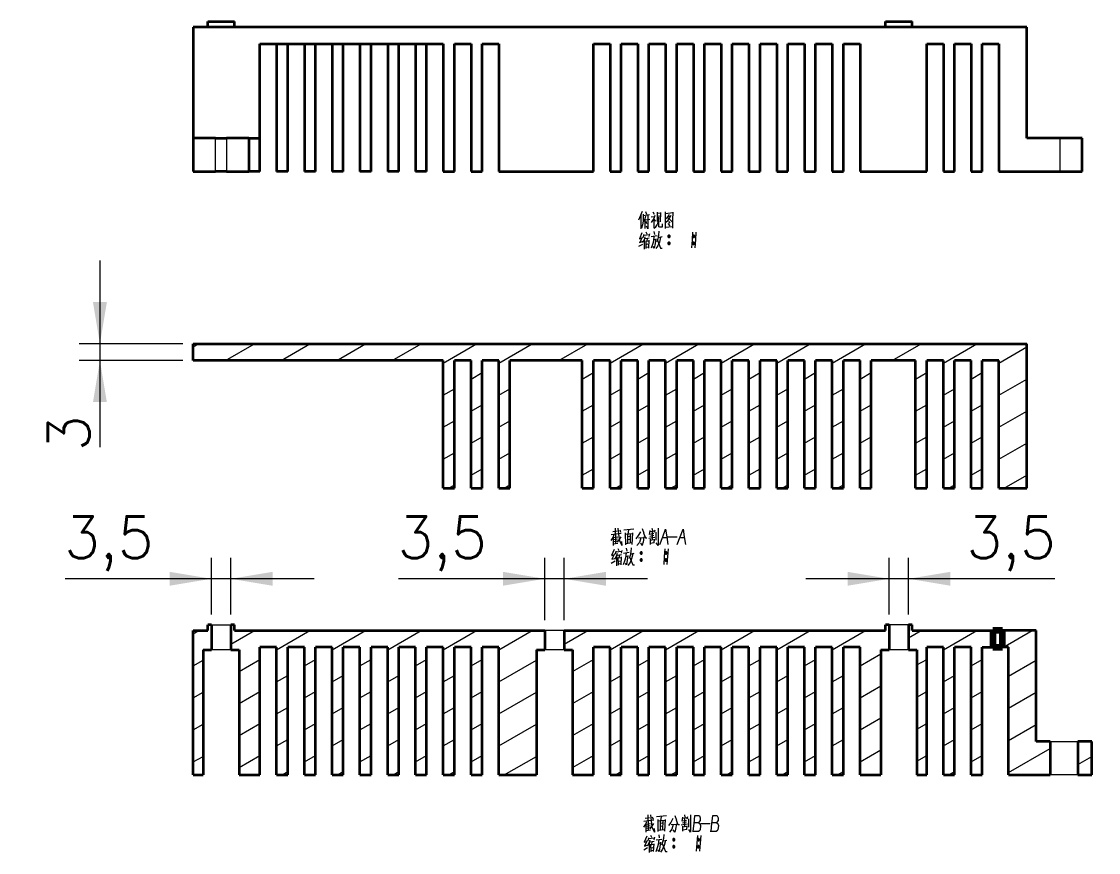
# Model space of a CAD drawing. Header units: millimetres. Extents: x -631 to 3210, y -561 to 2288.
# Drawn here: x -175.2 to 18.7, y 1656.9 to 1806.5 of the extents above; entities that cross this region are included whole.
import ezdxf

# ---------------------------------------------------------------- set-up
doc = ezdxf.new("R2010")
doc.units = ezdxf.units.MM
doc.linetypes.add('DASHDOT', pattern=[18.5, 12, -3, 0.5, -3])
doc.layers.get('0').update_dxf_attribs({"lineweight": 18})
doc.layers.add('尺寸线层', color=3, linetype='Continuous', lineweight=18)
doc.styles.get("Standard").update_dxf_attribs({"font": 'txt.shx', "bigfont": 'gbcbig.shx'})
doc.dimstyles.get("Standard").update_dxf_attribs({"dimscale": 3, "dimtxt": 0.18, "dimasz": 0.18, "dimexe": 0.18, "dimexo": 0.0625, "dimgap": 0.09, "dimtad": 0, "dimtih": 1, "dimtoh": 1, "dimdec": 4, "dimzin": 0, "dimdsep": 46, "dimtxsty": 'Standard', "dimcen": 0.09, "dimdle": 0.36, "dimadec": 0, "dimazin": 0, "dimtfac": 1, "dimtdec": 4, "dimtofl": 0, "dimtmove": 0, "dimatfit": 3, "dimfxl": 0, "dimtolj": 1, "dimtzin": 0, "dimarcsym": 0})

# ---------------------------------------------------------------- blocks, each defined once
blk = doc.blocks.new('*X25')
at = {"layer": '尺寸线层', "linetype": 'Continuous'}
for points in [[(-161.08, 1748.47), (-159.83, 1755.97), (-162.33, 1755.97)], [(-161.08, 1745.47), (-159.83, 1737.97), (-162.33, 1737.97)]]:
    blk.add_hatch(color=0, dxfattribs=at).paths.add_polyline_path(points, flags=0)
at = {"layer": '尺寸线层', "color": 0, "linetype": 'Continuous'}
for p, q in [((-161.08, 1763.47), (-161.08, 1729.87)), ((-146.14, 1748.47), (-164.83, 1748.47)), ((-146.14, 1745.47), (-164.83, 1745.47))]:
    blk.add_line(p, q, dxfattribs=at)
at = {"layer": '尺寸线层', "color": 0, "insert": (-166.7, 1732.37), "char_height": 7.5, "width": 15, "attachment_point": 5, "rotation": 90}
blk.add_mtext('3', dxfattribs=at)
blk = doc.blocks.new('*X26')
at = {"layer": '尺寸线层', "linetype": 'Continuous'}
for points in [[(-141.01, 1706.16), (-148.51, 1704.91), (-148.51, 1707.41)], [(-137.51, 1706.16), (-130.01, 1704.91), (-130.01, 1707.41)]]:
    blk.add_hatch(color=0, dxfattribs=at).paths.add_polyline_path(points, flags=0)
at = {"layer": '尺寸线层', "color": 0, "linetype": 'Continuous'}
for p, q in [((-141.01, 1699.72), (-141.01, 1709.91)), ((-137.51, 1699.72), (-137.51, 1709.91)), ((-122.51, 1706.16), (-167.33, 1706.16))]:
    blk.add_line(p, q, dxfattribs=at)
at = {"layer": '尺寸线层', "color": 0, "insert": (-159.47, 1712.5), "char_height": 7.5, "width": 31.4286, "attachment_point": 5}
blk.add_mtext('3,5', dxfattribs=at)
blk = doc.blocks.new('*X27')
at = {"layer": '尺寸线层', "linetype": 'Continuous'}
for points in [[(-81.01, 1706.16), (-88.51, 1704.91), (-88.51, 1707.41)], [(-77.51, 1706.16), (-70.01, 1704.91), (-70.01, 1707.41)]]:
    blk.add_hatch(color=0, dxfattribs=at).paths.add_polyline_path(points, flags=0)
at = {"layer": '尺寸线层', "color": 0, "linetype": 'Continuous'}
for p, q in [((-81.01, 1698.72), (-81.01, 1709.91)), ((-77.51, 1698.72), (-77.51, 1709.91)), ((-62.51, 1706.16), (-107.33, 1706.16))]:
    blk.add_line(p, q, dxfattribs=at)
at = {"layer": '尺寸线层', "color": 0, "insert": (-99.47, 1712.5), "char_height": 7.5, "width": 31.4286, "attachment_point": 5}
blk.add_mtext('3,5', dxfattribs=at)
blk = doc.blocks.new('*X28')
at = {"layer": '尺寸线层', "linetype": 'Continuous'}
for points in [[(-19.01, 1706.16), (-26.51, 1704.91), (-26.51, 1707.41)], [(-15.51, 1706.16), (-8.01, 1704.91), (-8.01, 1707.41)]]:
    blk.add_hatch(color=0, dxfattribs=at).paths.add_polyline_path(points, flags=0)
at = {"layer": '尺寸线层', "color": 0, "linetype": 'Continuous'}
for p, q in [((-19.01, 1699.72), (-19.01, 1709.91)), ((-15.51, 1699.72), (-15.51, 1709.91)), ((10.8, 1706.16), (-34.01, 1706.16))]:
    blk.add_line(p, q, dxfattribs=at)
at = {"layer": '尺寸线层', "color": 0, "insert": (2.94, 1712.5), "char_height": 7.5, "width": 31.4286, "attachment_point": 5}
blk.add_mtext('3,5', dxfattribs=at)

msp = doc.modelspace()

# ---------------------------------------------------------------- linework, layer by layer
at = {"color": 7, "lineweight": 35}
for p, q in [((5.736, 1805.493), (-144.264, 1805.493)), ((-144.264, 1805.493), (-144.264, 1785.493)), ((5.736, 1785.493), (5.736, 1805.493)), ((-132.264, 1802.493), (-99.264, 1802.493)), ((-129.264, 1802.493), (-129.264, 1779.493)), ((-127.264, 1779.493), (-127.264, 1802.493)), ((-124.264, 1802.493), (-124.264, 1779.493)), ((-122.264, 1779.493), (-122.264, 1802.493)), ((-119.264, 1802.493), (-119.264, 1779.493)), ((-117.264, 1779.493), (-117.264, 1802.493)), ((-114.264, 1802.493), (-114.264, 1779.493)), ((-112.264, 1779.493), (-112.264, 1802.493)), ((-109.264, 1802.493), (-109.264, 1779.493)), ((-107.264, 1779.493), (-107.264, 1802.493)), ((-104.264, 1802.493), (-104.264, 1779.493)), ((-102.264, 1779.493), (-102.264, 1802.493)), ((-99.264, 1802.493), (-99.264, 1779.493)), ((-97.264, 1779.493), (-97.264, 1802.493)), ((-94.264, 1802.493), (-94.264, 1779.493)), ((-92.264, 1779.493), (-92.264, 1802.493)), ((-89.264, 1802.493), (-89.264, 1779.493)), ((-72.264, 1779.493), (-72.264, 1802.493)), ((-69.264, 1802.493), (-69.264, 1779.493)), ((-67.264, 1779.493), (-67.264, 1802.493)), ((-64.264, 1802.493), (-64.264, 1779.493)), ((-62.264, 1779.493), (-62.264, 1802.493)), ((-59.264, 1802.493), (-59.264, 1779.493)), ((-57.264, 1779.493), (-57.264, 1802.493)), ((-54.264, 1802.493), (-54.264, 1779.493)), ((-52.264, 1779.493), (-52.264, 1802.493)), ((-49.264, 1802.493), (-49.264, 1779.493)), ((-47.264, 1779.493), (-47.264, 1802.493)), ((-44.264, 1802.493), (-44.264, 1779.493)), ((-42.264, 1779.493), (-42.264, 1802.493)), ((-39.264, 1802.493), (-39.264, 1779.493)), ((-37.264, 1779.493), (-37.264, 1802.493)), ((-34.264, 1802.493), (-34.264, 1779.493)), ((-32.264, 1779.493), (-32.264, 1802.493)), ((-29.264, 1802.493), (-29.264, 1779.493)), ((-27.264, 1779.493), (-27.264, 1802.493)), ((-24.264, 1802.493), (-24.264, 1779.493)), ((-12.264, 1779.493), (-12.264, 1802.493)), ((-9.264, 1802.493), (-9.264, 1779.493)), ((-7.264, 1779.493), (-7.264, 1802.493)), ((-4.264, 1802.493), (-4.264, 1779.493)), ((-2.264, 1779.493), (-2.264, 1802.493)), ((0.736, 1802.493), (0.736, 1779.493)), ((-144.264, 1748.473), (5.736, 1748.473)), ((5.736, 1722.473), (5.736, 1748.473)), ((-99.264, 1745.473), (-144.264, 1745.473)), ((-99.264, 1722.473), (-99.264, 1745.473)), ((-97.264, 1722.473), (-97.264, 1745.473)), ((-94.264, 1722.473), (-94.264, 1745.473)), ((-92.264, 1722.473), (-92.264, 1745.473)), ((-89.264, 1722.473), (-89.264, 1745.473)), ((-87.264, 1722.473), (-87.264, 1745.473)), ((-74.264, 1722.473), (-74.264, 1745.473)), ((-72.264, 1722.473), (-72.264, 1745.473)), ((-69.264, 1722.473), (-69.264, 1745.473)), ((-67.264, 1722.473), (-67.264, 1745.473)), ((-64.264, 1722.473), (-64.264, 1745.473)), ((-62.264, 1722.473), (-62.264, 1745.473)), ((-59.264, 1722.473), (-59.264, 1745.473)), ((-57.264, 1722.473), (-57.264, 1745.473)), ((-54.264, 1722.473), (-54.264, 1745.473)), ((-52.264, 1722.473), (-52.264, 1745.473)), ((-49.264, 1722.473), (-49.264, 1745.473)), ((-47.264, 1722.473), (-47.264, 1745.473)), ((-44.264, 1722.473), (-44.264, 1745.473)), ((-42.264, 1722.473), (-42.264, 1745.473)), ((-39.264, 1722.473), (-39.264, 1745.473)), ((-37.264, 1722.473), (-37.264, 1745.473)), ((-34.264, 1722.473), (-34.264, 1745.473)), ((-32.264, 1722.473), (-32.264, 1745.473)), ((-29.264, 1722.473), (-29.264, 1745.473)), ((-27.264, 1722.473), (-27.264, 1745.473)), ((-24.264, 1722.473), (-24.264, 1745.473)), ((-22.264, 1722.473), (-22.264, 1745.473)), ((-14.264, 1722.473), (-14.264, 1745.473)), ((-12.264, 1722.473), (-12.264, 1745.473)), ((-9.264, 1722.473), (-9.264, 1745.473)), ((-7.264, 1722.473), (-7.264, 1745.473)), ((-4.264, 1722.473), (-4.264, 1745.473)), ((-2.264, 1722.473), (-2.264, 1745.473)), ((0.736, 1722.473), (0.736, 1745.473)), ((-144.264, 1670.849), (-144.264, 1696.849)), ((-136.864, 1696.849), (-81.014, 1696.849)), ((-77.514, 1696.849), (-19.664, 1696.849)), ((7.468, 1676.849), (7.468, 1696.849)), ((-142.514, 1693.349), (-142.514, 1670.849)), ((-136.014, 1693.349), (-136.014, 1670.849)), ((-132.264, 1670.849), (-132.264, 1693.849)), ((-129.264, 1670.849), (-129.264, 1693.849)), ((-127.264, 1670.849), (-127.264, 1693.849)), ((-124.264, 1670.849), (-124.264, 1693.849)), ((-122.264, 1670.849), (-122.264, 1693.849)), ((-119.264, 1670.849), (-119.264, 1693.849)), ((-117.264, 1670.849), (-117.264, 1693.849)), ((-114.264, 1670.849), (-114.264, 1693.849)), ((-112.264, 1670.849), (-112.264, 1693.849)), ((-109.264, 1670.849), (-109.264, 1693.849)), ((-107.264, 1670.849), (-107.264, 1693.849)), ((-104.264, 1670.849), (-104.264, 1693.849)), ((-102.264, 1670.849), (-102.264, 1693.849)), ((-99.264, 1670.849), (-99.264, 1693.849)), ((-97.264, 1670.849), (-97.264, 1693.849)), ((-94.264, 1670.849), (-94.264, 1693.849)), ((-92.264, 1670.849), (-92.264, 1693.849)), ((-89.264, 1670.849), (-89.264, 1693.849)), ((-82.514, 1693.349), (-82.514, 1670.849)), ((-76.014, 1693.349), (-76.014, 1670.849)), ((-72.264, 1670.849), (-72.264, 1693.849)), ((-69.264, 1670.849), (-69.264, 1693.849)), ((-67.264, 1670.849), (-67.264, 1693.849)), ((-64.264, 1670.849), (-64.264, 1693.849)), ((-62.264, 1670.849), (-62.264, 1693.849)), ((-59.264, 1670.849), (-59.264, 1693.849)), ((-57.264, 1670.849), (-57.264, 1693.849)), ((-54.264, 1670.849), (-54.264, 1693.849)), ((-52.264, 1670.849), (-52.264, 1693.849)), ((-49.264, 1670.849), (-49.264, 1693.849)), ((-47.264, 1670.849), (-47.264, 1693.849)), ((-44.264, 1670.849), (-44.264, 1693.849)), ((-42.264, 1670.849), (-42.264, 1693.849)), ((-39.264, 1670.849), (-39.264, 1693.849)), ((-37.264, 1670.849), (-37.264, 1693.849)), ((-34.264, 1670.849), (-34.264, 1693.849)), ((-32.264, 1670.849), (-32.264, 1693.849)), ((-29.264, 1670.849), (-29.264, 1693.849)), ((-27.264, 1670.849), (-27.264, 1693.849)), ((-24.264, 1670.849), (-24.264, 1693.849)), ((-20.514, 1693.349), (-20.514, 1670.849)), ((-14.014, 1693.349), (-14.014, 1670.849)), ((-12.264, 1670.849), (-12.264, 1693.849)), ((-9.264, 1670.849), (-9.264, 1693.849)), ((-7.264, 1670.849), (-7.264, 1693.849)), ((-4.264, 1670.849), (-4.264, 1693.849)), ((-2.264, 1670.849), (-2.264, 1693.849)), ((2.468, 1670.849), (2.468, 1693.849))]:
    msp.add_line(p, q, dxfattribs=at)
at = {"color": 7, "lineweight": 35, "ltscale": 0.120001}
for p, q in [((-141.664, 1806.493), (-136.864, 1806.493)), ((-19.664, 1806.493), (-14.864, 1806.493))]:
    msp.add_line(p, q, dxfattribs=at)
at = {"color": 7, "lineweight": 35, "ltscale": 0.025}
for p, q in [((-141.664, 1805.493), (-141.664, 1806.493)), ((-136.864, 1805.493), (-136.864, 1806.493)), ((-136.864, 1805.493), (-136.864, 1806.493)), ((-19.664, 1805.493), (-19.664, 1806.493)), ((-14.864, 1805.493), (-14.864, 1806.493)), ((-14.864, 1805.493), (-14.864, 1806.493)), ((-141.664, 1696.849), (-141.664, 1697.849)), ((-136.864, 1696.849), (-136.864, 1697.849)), ((-19.664, 1696.849), (-19.664, 1697.849)), ((-14.864, 1696.849), (-14.864, 1697.849))]:
    msp.add_line(p, q, dxfattribs=at)
at = {"color": 7, "lineweight": 35, "ltscale": 0.425}
for p, q in [((-132.264, 1785.493), (-132.264, 1802.493)), ((-89.264, 1779.493), (-72.264, 1779.493))]:
    msp.add_line(p, q, dxfattribs=at)
at = {"color": 7, "lineweight": 35, "ltscale": 0.075}
for p, q in [((-97.264, 1802.493), (-94.264, 1802.493)), ((-92.264, 1802.493), (-89.264, 1802.493)), ((-72.264, 1802.493), (-69.264, 1802.493)), ((-67.264, 1802.493), (-64.264, 1802.493)), ((-62.264, 1802.493), (-59.264, 1802.493)), ((-57.264, 1802.493), (-54.264, 1802.493)), ((-52.264, 1802.493), (-49.264, 1802.493)), ((-47.264, 1802.493), (-44.264, 1802.493)), ((-42.264, 1802.493), (-39.264, 1802.493)), ((-37.264, 1802.493), (-34.264, 1802.493)), ((-32.264, 1802.493), (-29.264, 1802.493)), ((-27.264, 1802.493), (-24.264, 1802.493)), ((-12.264, 1802.493), (-9.264, 1802.493)), ((-7.264, 1802.493), (-4.264, 1802.493)), ((-2.264, 1802.493), (0.736, 1802.493)), ((-144.264, 1745.473), (-144.264, 1748.473)), ((-94.264, 1745.473), (-97.264, 1745.473)), ((-89.264, 1745.473), (-92.264, 1745.473)), ((-69.264, 1745.473), (-72.264, 1745.473)), ((-64.264, 1745.473), (-67.264, 1745.473)), ((-59.264, 1745.473), (-62.264, 1745.473)), ((-54.264, 1745.473), (-57.264, 1745.473)), ((-49.264, 1745.473), (-52.264, 1745.473)), ((-44.264, 1745.473), (-47.264, 1745.473)), ((-39.264, 1745.473), (-42.264, 1745.473)), ((-34.264, 1745.473), (-37.264, 1745.473)), ((-29.264, 1745.473), (-32.264, 1745.473)), ((-24.264, 1745.473), (-27.264, 1745.473)), ((-9.264, 1745.473), (-12.264, 1745.473)), ((-4.264, 1745.473), (-7.264, 1745.473)), ((0.736, 1745.473), (-2.264, 1745.473)), ((-129.264, 1693.849), (-132.264, 1693.849)), ((-124.264, 1693.849), (-127.264, 1693.849)), ((-119.264, 1693.849), (-122.264, 1693.849)), ((-114.264, 1693.849), (-117.264, 1693.849)), ((-109.264, 1693.849), (-112.264, 1693.849)), ((-104.264, 1693.849), (-107.264, 1693.849)), ((-99.264, 1693.849), (-102.264, 1693.849)), ((-94.264, 1693.849), (-97.264, 1693.849)), ((-89.264, 1693.849), (-92.264, 1693.849)), ((-69.264, 1693.849), (-72.264, 1693.849)), ((-64.264, 1693.849), (-67.264, 1693.849)), ((-59.264, 1693.849), (-62.264, 1693.849)), ((-54.264, 1693.849), (-57.264, 1693.849)), ((-49.264, 1693.849), (-52.264, 1693.849)), ((-44.264, 1693.849), (-47.264, 1693.849)), ((-39.264, 1693.849), (-42.264, 1693.849)), ((-34.264, 1693.849), (-37.264, 1693.849)), ((-29.264, 1693.849), (-32.264, 1693.849)), ((-24.264, 1693.849), (-27.264, 1693.849)), ((-9.264, 1693.849), (-12.264, 1693.849)), ((-4.264, 1693.849), (-7.264, 1693.849))]:
    msp.add_line(p, q, dxfattribs=at)
at = {"color": 7, "lineweight": 35, "ltscale": 0.15}
for p, q in [((-144.264, 1785.493), (-144.264, 1779.493)), ((-134.264, 1785.493), (-134.264, 1779.493)), ((-132.264, 1779.493), (-132.264, 1785.493)), ((11.736, 1785.493), (5.736, 1785.493)), ((15.736, 1779.493), (15.736, 1785.493)), ((9.978, 1676.849), (9.978, 1670.849)), ((14.957, 1676.849), (14.957, 1670.849)), ((17.468, 1670.849), (17.468, 1676.849))]:
    msp.add_line(p, q, dxfattribs=at)
at = {"color": 7, "lineweight": 35, "ltscale": 0.1}
for p, q in [((-140.264, 1785.493), (-144.264, 1785.493)), ((-134.264, 1785.493), (-138.264, 1785.493)), ((15.736, 1785.493), (11.736, 1785.493)), ((-144.264, 1779.493), (-140.264, 1779.493)), ((-138.264, 1779.493), (-134.264, 1779.493)), ((11.736, 1779.493), (15.736, 1779.493))]:
    msp.add_line(p, q, dxfattribs=at)
at = {"color": 7, "lineweight": 13, "ltscale": 0.15}
for p, q in [((-140.264, 1779.493), (-140.264, 1785.493)), ((-138.264, 1785.493), (-138.264, 1779.493)), ((11.736, 1779.493), (11.736, 1785.493)), ((-138.46, 1745.473), (-133.264, 1748.473)), ((-128.46, 1745.473), (-123.264, 1748.473)), ((-118.46, 1745.473), (-113.264, 1748.473)), ((-108.46, 1745.473), (-103.264, 1748.473)), ((-78.46, 1745.473), (-73.264, 1748.473)), ((-18.46, 1745.473), (-13.264, 1748.473)), ((1.54, 1693.849), (6.736, 1696.849))]:
    msp.add_line(p, q, dxfattribs=at)
at = {"color": 7, "lineweight": 35, "ltscale": 0.05}
for p, q in [((-140.264, 1785.493), (-138.264, 1785.493)), ((-134.264, 1785.493), (-132.264, 1785.493)), ((-138.264, 1779.493), (-140.264, 1779.493)), ((-132.264, 1779.493), (-134.264, 1779.493)), ((-127.264, 1779.493), (-129.264, 1779.493)), ((-122.264, 1779.493), (-124.264, 1779.493)), ((-117.264, 1779.493), (-119.264, 1779.493)), ((-112.264, 1779.493), (-114.264, 1779.493)), ((-107.264, 1779.493), (-109.264, 1779.493)), ((-102.264, 1779.493), (-104.264, 1779.493)), ((-99.264, 1779.493), (-97.264, 1779.493)), ((-94.264, 1779.493), (-92.264, 1779.493)), ((-69.264, 1779.493), (-67.264, 1779.493)), ((-64.264, 1779.493), (-62.264, 1779.493)), ((-59.264, 1779.493), (-57.264, 1779.493)), ((-54.264, 1779.493), (-52.264, 1779.493)), ((-49.264, 1779.493), (-47.264, 1779.493)), ((-44.264, 1779.493), (-42.264, 1779.493)), ((-39.264, 1779.493), (-37.264, 1779.493)), ((-34.264, 1779.493), (-32.264, 1779.493)), ((-29.264, 1779.493), (-27.264, 1779.493)), ((-9.264, 1779.493), (-7.264, 1779.493)), ((-4.264, 1779.493), (-2.264, 1779.493)), ((-99.264, 1722.473), (-97.264, 1722.473)), ((-94.264, 1722.473), (-92.264, 1722.473)), ((-89.264, 1722.473), (-87.264, 1722.473)), ((-74.264, 1722.473), (-72.264, 1722.473)), ((-69.264, 1722.473), (-67.264, 1722.473)), ((-64.264, 1722.473), (-62.264, 1722.473)), ((-59.264, 1722.473), (-57.264, 1722.473)), ((-54.264, 1722.473), (-52.264, 1722.473)), ((-49.264, 1722.473), (-47.264, 1722.473)), ((-44.264, 1722.473), (-42.264, 1722.473)), ((-39.264, 1722.473), (-37.264, 1722.473)), ((-34.264, 1722.473), (-32.264, 1722.473)), ((-29.264, 1722.473), (-27.264, 1722.473)), ((-24.264, 1722.473), (-22.264, 1722.473)), ((-14.264, 1722.473), (-12.264, 1722.473)), ((-9.264, 1722.473), (-7.264, 1722.473)), ((-4.264, 1722.473), (-2.264, 1722.473)), ((-129.264, 1670.849), (-127.264, 1670.849)), ((-124.264, 1670.849), (-122.264, 1670.849)), ((-119.264, 1670.849), (-117.264, 1670.849)), ((-114.264, 1670.849), (-112.264, 1670.849)), ((-109.264, 1670.849), (-107.264, 1670.849)), ((-104.264, 1670.849), (-102.264, 1670.849)), ((-99.264, 1670.849), (-97.264, 1670.849)), ((-94.264, 1670.849), (-92.264, 1670.849)), ((-69.264, 1670.849), (-67.264, 1670.849)), ((-64.264, 1670.849), (-62.264, 1670.849)), ((-59.264, 1670.849), (-57.264, 1670.849)), ((-54.264, 1670.849), (-52.264, 1670.849)), ((-49.264, 1670.849), (-47.264, 1670.849)), ((-44.264, 1670.849), (-42.264, 1670.849)), ((-39.264, 1670.849), (-37.264, 1670.849)), ((-34.264, 1670.849), (-32.264, 1670.849)), ((-29.264, 1670.849), (-27.264, 1670.849)), ((-9.264, 1670.849), (-7.264, 1670.849)), ((-4.264, 1670.849), (-2.264, 1670.849))]:
    msp.add_line(p, q, dxfattribs=at)
at = {"color": 7, "lineweight": 35, "ltscale": 0.3}
msp.add_line((-24.264, 1779.493), (-12.264, 1779.493), dxfattribs=at)
at = {"color": 7, "lineweight": 35, "ltscale": 0.275}
msp.add_line((0.736, 1779.493), (11.736, 1779.493), dxfattribs=at)
at = {"color": 7, "lineweight": 13, "ltscale": 0.028867}
for p, q in [((-144.264, 1747.896), (-143.264, 1748.473)), ((-144.264, 1696.272), (-143.264, 1696.849))]:
    msp.add_line(p, q, dxfattribs=at)
at = {"color": 7, "lineweight": 13, "ltscale": 0.173205}
for p, q in [((-99.264, 1745.009), (-93.264, 1748.473)), ((-89.264, 1745.009), (-83.264, 1748.473)), ((-69.264, 1745.009), (-63.264, 1748.473)), ((-59.264, 1745.009), (-53.264, 1748.473)), ((-49.264, 1745.009), (-43.264, 1748.473)), ((-39.264, 1745.009), (-33.264, 1748.473)), ((-29.264, 1745.009), (-23.264, 1748.473)), ((-9.264, 1745.009), (-3.264, 1748.473)), ((-129.264, 1693.385), (-123.264, 1696.849)), ((-119.264, 1693.385), (-113.264, 1696.849)), ((-109.264, 1693.385), (-103.264, 1696.849)), ((-99.264, 1693.385), (-93.264, 1696.849)), ((-89.264, 1693.385), (-83.264, 1696.849)), ((-69.264, 1693.385), (-63.264, 1696.849)), ((-59.264, 1693.385), (-53.264, 1696.849)), ((-49.264, 1693.385), (-43.264, 1696.849)), ((-39.264, 1693.385), (-33.264, 1696.849)), ((-29.264, 1693.385), (-23.264, 1696.849)), ((-9.264, 1693.385), (-3.264, 1696.849))]:
    msp.add_line(p, q, dxfattribs=at)
at = {"color": 7, "lineweight": 13, "ltscale": 0.144338}
for p, q in [((0.736, 1745.009), (5.736, 1747.896)), ((0.736, 1739.236), (5.736, 1742.122)), ((0.736, 1733.462), (5.736, 1736.349)), ((0.736, 1727.689), (5.736, 1730.575)), ((2.468, 1688.611), (7.468, 1691.498)), ((2.468, 1682.838), (7.468, 1685.724)), ((2.468, 1677.064), (7.468, 1679.951))]:
    msp.add_line(p, q, dxfattribs=at)
at = {"color": 7, "lineweight": 35, "ltscale": 0.325}
msp.add_line((-74.264, 1745.473), (-87.264, 1745.473), dxfattribs=at)
at = {"color": 7, "lineweight": 35, "ltscale": 0.2}
msp.add_line((-14.264, 1745.473), (-22.264, 1745.473), dxfattribs=at)
at = {"color": 7, "lineweight": 13, "ltscale": 0.057735}
for p, q in [((-94.264, 1742.122), (-92.264, 1743.277)), ((-74.264, 1742.122), (-72.264, 1743.277)), ((-64.264, 1742.122), (-62.264, 1743.277)), ((-54.264, 1742.122), (-52.264, 1743.277)), ((-44.264, 1742.122), (-42.264, 1743.277)), ((-34.264, 1742.122), (-32.264, 1743.277)), ((-24.264, 1742.122), (-22.264, 1743.277)), ((-14.264, 1742.122), (-12.264, 1743.277)), ((-4.264, 1742.122), (-2.264, 1743.277)), ((-99.264, 1739.236), (-97.264, 1740.39)), ((-89.264, 1739.236), (-87.264, 1740.39)), ((-69.264, 1739.236), (-67.264, 1740.39)), ((-59.264, 1739.236), (-57.264, 1740.39)), ((-49.264, 1739.236), (-47.264, 1740.39)), ((-39.264, 1739.236), (-37.264, 1740.39)), ((-29.264, 1739.236), (-27.264, 1740.39)), ((-9.264, 1739.236), (-7.264, 1740.39)), ((-94.264, 1736.349), (-92.264, 1737.504)), ((-74.264, 1736.349), (-72.264, 1737.504)), ((-64.264, 1736.349), (-62.264, 1737.504)), ((-54.264, 1736.349), (-52.264, 1737.504)), ((-44.264, 1736.349), (-42.264, 1737.504)), ((-34.264, 1736.349), (-32.264, 1737.504)), ((-24.264, 1736.349), (-22.264, 1737.504)), ((-14.264, 1736.349), (-12.264, 1737.504)), ((-4.264, 1736.349), (-2.264, 1737.504)), ((-99.264, 1733.462), (-97.264, 1734.617)), ((-89.264, 1733.462), (-87.264, 1734.617)), ((-69.264, 1733.462), (-67.264, 1734.617)), ((-59.264, 1733.462), (-57.264, 1734.617)), ((-49.264, 1733.462), (-47.264, 1734.617)), ((-39.264, 1733.462), (-37.264, 1734.617)), ((-29.264, 1733.462), (-27.264, 1734.617)), ((-9.264, 1733.462), (-7.264, 1734.617)), ((-94.264, 1730.575), (-92.264, 1731.73)), ((-74.264, 1730.575), (-72.264, 1731.73)), ((-64.264, 1730.575), (-62.264, 1731.73)), ((-54.264, 1730.575), (-52.264, 1731.73)), ((-44.264, 1730.575), (-42.264, 1731.73)), ((-34.264, 1730.575), (-32.264, 1731.73)), ((-24.264, 1730.575), (-22.264, 1731.73)), ((-14.264, 1730.575), (-12.264, 1731.73)), ((-4.264, 1730.575), (-2.264, 1731.73)), ((-99.264, 1727.689), (-97.264, 1728.843)), ((-89.264, 1727.689), (-87.264, 1728.843)), ((-69.264, 1727.689), (-67.264, 1728.843)), ((-59.264, 1727.689), (-57.264, 1728.843)), ((-49.264, 1727.689), (-47.264, 1728.843)), ((-39.264, 1727.689), (-37.264, 1728.843)), ((-29.264, 1727.689), (-27.264, 1728.843)), ((-9.264, 1727.689), (-7.264, 1728.843)), ((-94.264, 1724.802), (-92.264, 1725.957)), ((-74.264, 1724.802), (-72.264, 1725.957)), ((-64.264, 1724.802), (-62.264, 1725.957)), ((-54.264, 1724.802), (-52.264, 1725.957)), ((-44.264, 1724.802), (-42.264, 1725.957)), ((-34.264, 1724.802), (-32.264, 1725.957)), ((-24.264, 1724.802), (-22.264, 1725.957)), ((-14.264, 1724.802), (-12.264, 1725.957)), ((-4.264, 1724.802), (-2.264, 1725.957)), ((-124.264, 1690.498), (-122.264, 1691.653)), ((-114.264, 1690.498), (-112.264, 1691.653)), ((-104.264, 1690.498), (-102.264, 1691.653)), ((-94.264, 1690.498), (-92.264, 1691.653)), ((-64.264, 1690.498), (-62.264, 1691.653)), ((-54.264, 1690.498), (-52.264, 1691.653)), ((-44.264, 1690.498), (-42.264, 1691.653)), ((-34.264, 1690.498), (-32.264, 1691.653)), ((-4.264, 1690.498), (-2.264, 1691.653)), ((-129.264, 1687.611), (-127.264, 1688.766)), ((-119.264, 1687.611), (-117.264, 1688.766)), ((-109.264, 1687.611), (-107.264, 1688.766)), ((-99.264, 1687.611), (-97.264, 1688.766)), ((-69.264, 1687.611), (-67.264, 1688.766)), ((-59.264, 1687.611), (-57.264, 1688.766)), ((-49.264, 1687.611), (-47.264, 1688.766)), ((-39.264, 1687.611), (-37.264, 1688.766)), ((-29.264, 1687.611), (-27.264, 1688.766)), ((-9.264, 1687.611), (-7.264, 1688.766)), ((-124.264, 1684.725), (-122.264, 1685.879)), ((-114.264, 1684.725), (-112.264, 1685.879)), ((-104.264, 1684.725), (-102.264, 1685.879)), ((-94.264, 1684.725), (-92.264, 1685.879)), ((-64.264, 1684.725), (-62.264, 1685.879)), ((-54.264, 1684.725), (-52.264, 1685.879)), ((-44.264, 1684.725), (-42.264, 1685.879)), ((-34.264, 1684.725), (-32.264, 1685.879)), ((-4.264, 1684.725), (-2.264, 1685.879)), ((-129.264, 1681.838), (-127.264, 1682.993)), ((-119.264, 1681.838), (-117.264, 1682.993)), ((-109.264, 1681.838), (-107.264, 1682.993)), ((-99.264, 1681.838), (-97.264, 1682.993)), ((-69.264, 1681.838), (-67.264, 1682.993)), ((-59.264, 1681.838), (-57.264, 1682.993)), ((-49.264, 1681.838), (-47.264, 1682.993)), ((-39.264, 1681.838), (-37.264, 1682.993)), ((-29.264, 1681.838), (-27.264, 1682.993)), ((-9.264, 1681.838), (-7.264, 1682.993)), ((-124.264, 1678.951), (-122.264, 1680.106)), ((-114.264, 1678.951), (-112.264, 1680.106)), ((-104.264, 1678.951), (-102.264, 1680.106)), ((-94.264, 1678.951), (-92.264, 1680.106)), ((-64.264, 1678.951), (-62.264, 1680.106)), ((-54.264, 1678.951), (-52.264, 1680.106)), ((-44.264, 1678.951), (-42.264, 1680.106)), ((-34.264, 1678.951), (-32.264, 1680.106)), ((-4.264, 1678.951), (-2.264, 1680.106)), ((-129.264, 1676.064), (-127.264, 1677.219)), ((-119.264, 1676.064), (-117.264, 1677.219)), ((-109.264, 1676.064), (-107.264, 1677.219)), ((-99.264, 1676.064), (-97.264, 1677.219)), ((-69.264, 1676.064), (-67.264, 1677.219)), ((-59.264, 1676.064), (-57.264, 1677.219)), ((-49.264, 1676.064), (-47.264, 1677.219)), ((-39.264, 1676.064), (-37.264, 1677.219)), ((-29.264, 1676.064), (-27.264, 1677.219)), ((-9.264, 1676.064), (-7.264, 1677.219)), ((-124.264, 1673.178), (-122.264, 1674.332)), ((-114.264, 1673.178), (-112.264, 1674.332)), ((-104.264, 1673.178), (-102.264, 1674.332)), ((-94.264, 1673.178), (-92.264, 1674.332)), ((-64.264, 1673.178), (-62.264, 1674.332)), ((-54.264, 1673.178), (-52.264, 1674.332)), ((-44.264, 1673.178), (-42.264, 1674.332)), ((-34.264, 1673.178), (-32.264, 1674.332)), ((-4.264, 1673.178), (-2.264, 1674.332))]:
    msp.add_line(p, q, dxfattribs=at)
at = {"color": 7, "lineweight": 13, "ltscale": 0.116432}
msp.add_line((1.703, 1722.473), (5.736, 1724.802), dxfattribs=at)
at = {"color": 7, "lineweight": 13, "ltscale": 0.029829}
for p, q in [((-98.297, 1722.473), (-97.264, 1723.07)), ((-88.297, 1722.473), (-87.264, 1723.07)), ((-68.297, 1722.473), (-67.264, 1723.07)), ((-58.297, 1722.473), (-57.264, 1723.07)), ((-48.297, 1722.473), (-47.264, 1723.07)), ((-38.297, 1722.473), (-37.264, 1723.07)), ((-28.297, 1722.473), (-27.264, 1723.07)), ((-8.297, 1722.473), (-7.264, 1723.07)), ((-128.297, 1670.849), (-127.264, 1671.446)), ((-118.297, 1670.849), (-117.264, 1671.446)), ((-108.297, 1670.849), (-107.264, 1671.446)), ((-98.297, 1670.849), (-97.264, 1671.446)), ((-68.297, 1670.849), (-67.264, 1671.446)), ((-58.297, 1670.849), (-57.264, 1671.446)), ((-48.297, 1670.849), (-47.264, 1671.446)), ((-38.297, 1670.849), (-37.264, 1671.446)), ((-28.297, 1670.849), (-27.264, 1671.446)), ((-8.297, 1670.849), (-7.264, 1671.446))]:
    msp.add_line(p, q, dxfattribs=at)
at = {"color": 7, "lineweight": 35, "ltscale": 0.125}
msp.add_line((0.736, 1722.473), (5.736, 1722.473), dxfattribs=at)
at = {"color": 7, "lineweight": 35, "ltscale": 0.064999}
msp.add_line((-144.264, 1696.849), (-141.664, 1696.849), dxfattribs=at)
at = {"color": 7, "lineweight": 35, "ltscale": 0.016251}
for p, q in [((-141.014, 1697.849), (-141.664, 1697.849)), ((-136.864, 1697.849), (-137.514, 1697.849)), ((-19.014, 1697.849), (-19.664, 1697.849)), ((-14.864, 1697.849), (-15.514, 1697.849))]:
    msp.add_line(p, q, dxfattribs=at)
at = {"color": 7, "lineweight": 13, "ltscale": 0.003813}
msp.add_line((-141.664, 1697.773), (-141.532, 1697.849), dxfattribs=at)
at = {"color": 7, "lineweight": 35, "ltscale": 0.1125}
for p, q in [((-141.014, 1697.849), (-141.014, 1693.349)), ((-137.514, 1697.849), (-137.514, 1693.349)), ((-19.014, 1697.849), (-19.014, 1693.349)), ((-15.514, 1697.849), (-15.514, 1693.349))]:
    msp.add_line(p, q, dxfattribs=at)
for p, q in [((-141.014, 1697.849), (-137.514, 1697.849)), ((-77.514, 1696.849), (-81.014, 1696.849)), ((-15.514, 1697.849), (-19.014, 1697.849)), ((-137.514, 1693.349), (-141.014, 1693.349)), ((-77.514, 1693.349), (-81.014, 1693.349)), ((-15.514, 1693.349), (-19.014, 1693.349)), ((9.978, 1676.849), (14.957, 1676.849)), ((14.957, 1670.849), (9.978, 1670.849))]:
    msp.add_line(p, q)
at = {"color": 7, "lineweight": 13, "ltscale": 0.122687}
for p, q in [((-137.514, 1694.395), (-133.264, 1696.849)), ((-77.514, 1694.395), (-73.264, 1696.849))]:
    msp.add_line(p, q, dxfattribs=at)
at = {"color": 7, "lineweight": 35, "ltscale": 0.0875}
for p, q in [((-81.014, 1696.849), (-81.014, 1693.349)), ((-77.514, 1696.849), (-77.514, 1693.349))]:
    msp.add_line(p, q, dxfattribs=at)
at = {"color": 7, "lineweight": 13, "ltscale": 0.064952}
msp.add_line((-15.514, 1695.55), (-13.264, 1696.849), dxfattribs=at)
at = {"color": 7, "lineweight": 35, "ltscale": 0.363356}
msp.add_line((-14.864, 1696.849), (-0.33, 1696.849), dxfattribs=at)
at = {"color": 7, "linetype": 'DASHDOT', "lineweight": 13, "ltscale": 0.075}
for p, q in [((-0.33, 1693.849), (-0.33, 1696.849)), ((-0.33, 1696.849), (-0.33, 1693.849)), ((1.402, 1693.849), (1.402, 1696.849)), ((1.402, 1696.849), (1.402, 1693.849))]:
    msp.add_line(p, q, dxfattribs=at)
at = {"color": 7, "lineweight": 35, "ltscale": 0.043288}
for p, q in [((-0.33, 1696.849), (1.402, 1696.849)), ((-0.33, 1693.849), (1.402, 1693.849))]:
    msp.add_line(p, q, dxfattribs=at)
at = {"color": 7, "lineweight": 140, "ltscale": 0.043288}
for p, q in [((1.402, 1696.849), (-0.33, 1696.849)), ((-0.33, 1693.849), (1.402, 1693.849))]:
    msp.add_line(p, q, dxfattribs=at)
at = {"color": 7, "lineweight": 140, "ltscale": 0.075}
for p, q in [((-0.33, 1696.849), (-0.33, 1693.849)), ((1.402, 1693.849), (1.402, 1696.849))]:
    msp.add_line(p, q, dxfattribs=at)
at = {"color": 7, "lineweight": 35, "ltscale": 0.151643}
msp.add_line((7.468, 1696.849), (1.402, 1696.849), dxfattribs=at)
at = {"color": 7, "lineweight": 35, "ltscale": 0.0375}
for p, q in [((-142.514, 1693.349), (-141.014, 1693.349)), ((-137.514, 1693.349), (-136.014, 1693.349)), ((-82.514, 1693.349), (-81.014, 1693.349)), ((-77.514, 1693.349), (-76.014, 1693.349)), ((-20.514, 1693.349), (-19.014, 1693.349)), ((-15.514, 1693.349), (-14.014, 1693.349))]:
    msp.add_line(p, q, dxfattribs=at)
at = {"color": 7, "lineweight": 13, "ltscale": 0.108253}
for p, q in [((-24.264, 1690.498), (-20.514, 1692.663)), ((-136.014, 1689.488), (-132.264, 1691.653)), ((-76.014, 1689.488), (-72.264, 1691.653)), ((-24.264, 1684.725), (-20.514, 1686.89)), ((-136.014, 1683.714), (-132.264, 1685.879)), ((-76.014, 1683.714), (-72.264, 1685.879)), ((-24.264, 1678.951), (-20.514, 1681.116)), ((-136.014, 1677.941), (-132.264, 1680.106)), ((-76.014, 1677.941), (-72.264, 1680.106)), ((-24.264, 1673.178), (-20.514, 1675.343)), ((-136.014, 1672.167), (-132.264, 1674.332)), ((-76.014, 1672.167), (-72.264, 1674.332))]:
    msp.add_line(p, q, dxfattribs=at)
at = {"color": 7, "lineweight": 13, "ltscale": 0.009012}
msp.add_line((-19.326, 1693.349), (-19.014, 1693.529), dxfattribs=at)
at = {"color": 7, "lineweight": 35, "ltscale": 0.048357}
msp.add_line((-2.264, 1693.849), (-0.33, 1693.849), dxfattribs=at)
at = {"color": 7, "lineweight": 35, "ltscale": 0.026643}
msp.add_line((2.468, 1693.849), (1.402, 1693.849), dxfattribs=at)
at = {"color": 7, "lineweight": 13, "ltscale": 0.050518}
for p, q in [((-144.264, 1690.498), (-142.514, 1691.509)), ((-14.014, 1690.643), (-12.264, 1691.653)), ((-144.264, 1684.725), (-142.514, 1685.735)), ((-14.014, 1684.869), (-12.264, 1685.879)), ((-144.264, 1678.951), (-142.514, 1679.962)), ((-14.014, 1679.096), (-12.264, 1680.106)), ((-144.264, 1673.178), (-142.514, 1674.188)), ((-14.014, 1673.322), (-12.264, 1674.332))]:
    msp.add_line(p, q, dxfattribs=at)
at = {"color": 7, "lineweight": 13, "ltscale": 0.194856}
for p, q in [((-89.264, 1687.611), (-82.514, 1691.509)), ((-89.264, 1681.838), (-82.514, 1685.735)), ((-89.264, 1676.064), (-82.514, 1679.962))]:
    msp.add_line(p, q, dxfattribs=at)
at = {"color": 7, "lineweight": 35, "ltscale": 0.062769}
for p, q in [((9.978, 1676.849), (7.468, 1676.849)), ((17.468, 1676.849), (14.957, 1676.849)), ((14.957, 1670.849), (17.468, 1670.849))]:
    msp.add_line(p, q, dxfattribs=at)
at = {"color": 7, "lineweight": 13, "ltscale": 0.216817}
msp.add_line((2.468, 1671.291), (9.978, 1675.627), dxfattribs=at)
at = {"color": 7, "lineweight": 13, "ltscale": 0.16695}
msp.add_line((-88.297, 1670.849), (-82.514, 1674.188), dxfattribs=at)
at = {"color": 7, "lineweight": 13, "ltscale": 0.072479}
msp.add_line((14.957, 1672.728), (17.468, 1674.177), dxfattribs=at)
at = {"color": 7, "lineweight": 35, "ltscale": 0.04375}
for p, q in [((-144.264, 1670.849), (-142.514, 1670.849)), ((-14.014, 1670.849), (-12.264, 1670.849))]:
    msp.add_line(p, q, dxfattribs=at)
at = {"color": 7, "lineweight": 35, "ltscale": 0.09375}
for p, q in [((-136.014, 1670.849), (-132.264, 1670.849)), ((-76.014, 1670.849), (-72.264, 1670.849)), ((-24.264, 1670.849), (-20.514, 1670.849))]:
    msp.add_line(p, q, dxfattribs=at)
at = {"color": 7, "lineweight": 35, "ltscale": 0.16875}
msp.add_line((-89.264, 1670.849), (-82.514, 1670.849), dxfattribs=at)
at = {"color": 7, "lineweight": 35, "ltscale": 0.187769}
msp.add_line((2.468, 1670.849), (9.978, 1670.849), dxfattribs=at)
at = {"color": 7, "lineweight": 13}
for points in [[(-63.459, 1772.318), (-64.159, 1770.708)], [(-63.284, 1771.828), (-63.319, 1770.533)], [(-63.284, 1771.583), (-62.164, 1771.758)], [(-62.899, 1772.283), (-62.689, 1771.793)], [(-61.569, 1772.213), (-61.289, 1771.793)], [(-60.799, 1772.178), (-60.799, 1770.498)], [(-60.134, 1772.003), (-60.799, 1771.933)], [(-60.204, 1770.428), (-60.134, 1772.108)], [(-59.364, 1772.213), (-59.364, 1770.743), (-59.364, 1769.238)], [(-59.364, 1772.178), (-59.364, 1770.778), (-59.364, 1769.378)], [(-57.894, 1772.038), (-59.364, 1771.898)], [(-58.594, 1771.758), (-59.154, 1770.953)], [(-57.929, 1769.413), (-57.929, 1770.778), (-57.894, 1772.178)], [(-63.704, 1771.653), (-63.704, 1770.428), (-63.704, 1769.168)], [(-63.424, 1769.903), (-63.599, 1769.273)], [(-63.319, 1770.533), (-63.424, 1769.903)], [(-63.004, 1770.953), (-63.249, 1770.498)], [(-62.899, 1771.478), (-63.004, 1770.953)], [(-63.004, 1770.953), (-63.004, 1769.203)], [(-62.899, 1770.778), (-62.094, 1770.918)], [(-62.829, 1770.533), (-62.689, 1770.113)], [(-62.444, 1771.583), (-62.444, 1770.393), (-62.444, 1769.168)], [(-61.219, 1771.548), (-61.394, 1771.058), (-61.884, 1770.323)], [(-61.849, 1771.338), (-61.289, 1771.408)], [(-61.394, 1771.058), (-61.394, 1769.273)], [(-61.394, 1770.883), (-61.079, 1770.568)], [(-61.009, 1769.553), (-60.764, 1769.903)], [(-60.589, 1770.533), (-60.764, 1769.903)], [(-60.484, 1771.583), (-60.589, 1770.533)], [(-60.449, 1769.553), (-60.449, 1770.638)], [(-59.889, 1770.078), (-59.889, 1769.448)], [(-59.294, 1770.288), (-58.804, 1770.708)], [(-58.839, 1771.198), (-58.139, 1770.463)], [(-58.839, 1770.113), (-58.489, 1769.728)], [(-58.804, 1771.408), (-58.349, 1771.478)], [(-58.804, 1770.708), (-58.594, 1770.988)], [(-58.734, 1770.498), (-58.489, 1770.218)], [(-58.594, 1770.988), (-58.244, 1771.618)], [(-58.139, 1770.463), (-57.964, 1770.498)], [(-63.529, 1768.468), (-63.984, 1767.383)], [(-63.214, 1768.153), (-63.319, 1767.593)], [(-63.214, 1768.013), (-62.164, 1768.153)], [(-62.829, 1768.643), (-62.654, 1768.258)], [(-62.444, 1769.168), (-62.724, 1769.623)], [(-62.129, 1768.258), (-62.269, 1767.803)], [(-61.359, 1767.873), (-61.464, 1766.963), (-61.569, 1766.543), (-61.884, 1765.668)], [(-61.849, 1767.803), (-60.799, 1767.943)], [(-61.359, 1768.713), (-61.254, 1768.153)], [(-61.289, 1769.273), (-61.009, 1769.553)], [(-60.519, 1768.013), (-60.659, 1767.383)], [(-60.449, 1768.748), (-60.519, 1768.013)], [(-60.309, 1769.448), (-60.449, 1769.553)], [(-59.889, 1769.448), (-60.309, 1769.448)], [(-59.364, 1769.483), (-57.999, 1769.588)], [(-58.804, 1767.943), (-58.489, 1767.943)], [(-57.929, 1769.308), (-57.929, 1769.413), (-57.999, 1769.588)], [(-54.394, 1768.573), (-54.499, 1767.173), (-54.604, 1765.773)], [(-54.359, 1767.943), (-54.044, 1767.943)], [(-53.799, 1768.573), (-53.904, 1767.173), (-54.009, 1765.773)], [(-64.054, 1766.018), (-63.354, 1766.403)], [(-63.599, 1767.453), (-64.019, 1767.313)], [(-63.949, 1766.683), (-63.424, 1766.858)], [(-63.459, 1767.698), (-63.914, 1766.683)], [(-63.144, 1767.173), (-63.459, 1766.683)], [(-62.969, 1767.733), (-63.144, 1767.173)], [(-63.109, 1767.243), (-63.109, 1765.528)], [(-62.899, 1767.453), (-62.199, 1767.558)], [(-62.829, 1767.033), (-62.794, 1765.633)], [(-62.829, 1766.928), (-62.304, 1766.998)], [(-62.794, 1766.368), (-62.409, 1766.438)], [(-62.584, 1767.488), (-62.654, 1766.928)], [(-62.269, 1767.103), (-62.339, 1765.703)], [(-61.044, 1767.383), (-61.149, 1766.543), (-61.289, 1765.703), (-61.499, 1765.983)], [(-61.429, 1767.208), (-61.044, 1767.278)], [(-60.659, 1766.123), (-61.044, 1765.598)], [(-60.659, 1767.383), (-60.834, 1766.823)], [(-60.729, 1767.138), (-60.169, 1765.703)], [(-60.379, 1766.753), (-60.659, 1766.123)], [(-60.589, 1767.628), (-59.889, 1767.768)], [(-60.169, 1767.698), (-60.379, 1766.753)], [(-58.839, 1767.838), (-58.454, 1767.838)], [(-58.839, 1766.578), (-58.454, 1766.578)], [(-58.804, 1767.698), (-58.489, 1767.698)], [(-58.804, 1766.683), (-58.489, 1766.683)], [(-58.804, 1766.438), (-58.489, 1766.438)], [(-54.394, 1767.838), (-54.009, 1767.838)], [(-54.394, 1766.578), (-54.009, 1766.578)], [(-54.359, 1767.698), (-54.044, 1767.698)], [(-54.359, 1766.683), (-54.044, 1766.683)], [(-54.359, 1766.438), (-54.044, 1766.438)], [(-62.339, 1765.878), (-62.759, 1765.808)], [(-60.169, 1765.703), (-59.854, 1765.703)], [(-69.054, 1714.143), (-67.234, 1714.388)], [(-69.054, 1713.058), (-68.704, 1713.583)], [(-68.774, 1714.703), (-68.004, 1714.808)], [(-68.704, 1713.583), (-68.529, 1714.108)], [(-68.704, 1713.583), (-68.704, 1712.183)], [(-68.599, 1713.618), (-67.864, 1713.723)], [(-68.284, 1714.248), (-68.284, 1715.298)], [(-68.284, 1714.073), (-68.284, 1712.463)], [(-67.899, 1712.743), (-67.269, 1713.723)], [(-67.829, 1715.263), (-67.689, 1713.688), (-67.584, 1713.058), (-67.129, 1712.148)], [(-67.514, 1714.948), (-67.374, 1714.528)], [(-64.959, 1715.088), (-66.779, 1714.913)], [(-66.534, 1714.423), (-66.499, 1712.288)], [(-65.204, 1714.283), (-66.534, 1714.143)], [(-66.114, 1714.178), (-66.114, 1712.603)], [(-65.764, 1713.793), (-66.114, 1713.723)], [(-66.009, 1714.213), (-65.869, 1714.983)], [(-65.624, 1714.213), (-65.659, 1712.638)], [(-65.274, 1712.323), (-65.169, 1714.458)], [(-63.804, 1714.598), (-64.189, 1713.933), (-64.609, 1713.338)], [(-64.119, 1713.548), (-63.209, 1713.583)], [(-63.454, 1715.193), (-63.174, 1714.353)], [(-63.174, 1713.688), (-63.314, 1712.708)], [(-63.209, 1714.353), (-62.894, 1713.548), (-62.649, 1713.548)], [(-62.299, 1713.478), (-61.179, 1713.653)], [(-62.089, 1714.878), (-62.194, 1714.143)], [(-62.124, 1714.703), (-61.249, 1714.808)], [(-62.089, 1714.213), (-61.354, 1714.353)], [(-62.089, 1713.863), (-61.354, 1714.003)], [(-61.739, 1715.298), (-61.634, 1714.878)], [(-61.704, 1714.703), (-61.704, 1713.233)], [(-61.179, 1714.913), (-61.319, 1714.493)], [(-60.969, 1713.093), (-60.969, 1714.563)], [(-60.619, 1715.298), (-60.619, 1713.758), (-60.619, 1712.183)], [(-60.304, 1712.323), (-59.779, 1713.723), (-59.254, 1715.123), (-59.044, 1713.723), (-58.834, 1712.323)], [(-59.814, 1713.618), (-59.044, 1713.618)], [(-58.834, 1713.723), (-57.154, 1713.723)], [(-57.154, 1712.323), (-56.629, 1713.723), (-56.104, 1715.123), (-55.894, 1713.723), (-55.684, 1712.323)], [(-56.664, 1713.618), (-55.894, 1713.618)], [(-67.899, 1713.303), (-68.669, 1713.198)], [(-67.899, 1712.918), (-68.669, 1712.813)], [(-67.864, 1712.498), (-68.669, 1712.393)], [(-67.199, 1712.848), (-67.129, 1712.148)], [(-66.499, 1712.533), (-65.274, 1712.673)], [(-66.359, 1711.693), (-66.254, 1711.133)], [(-66.114, 1713.233), (-65.764, 1713.303)], [(-65.449, 1711.728), (-65.519, 1710.993)], [(-63.979, 1712.708), (-64.434, 1712.148)], [(-63.734, 1713.548), (-63.979, 1712.708)], [(-63.349, 1712.708), (-63.489, 1712.183), (-63.734, 1712.568)], [(-62.054, 1713.268), (-62.054, 1712.323)], [(-62.054, 1713.128), (-61.354, 1713.233)], [(-61.319, 1712.638), (-62.054, 1712.498)], [(-61.319, 1713.303), (-61.389, 1712.638)], [(-60.619, 1712.183), (-60.934, 1712.638)], [(-68.599, 1710.433), (-69.019, 1710.293)], [(-68.529, 1711.448), (-68.984, 1710.363)], [(-68.949, 1709.663), (-68.424, 1709.838)], [(-68.459, 1710.678), (-68.914, 1709.663)], [(-68.144, 1710.153), (-68.459, 1709.663)], [(-68.214, 1711.133), (-68.319, 1710.573)], [(-68.214, 1710.993), (-67.164, 1711.133)], [(-67.969, 1710.713), (-68.144, 1710.153)], [(-68.109, 1710.223), (-68.109, 1708.508)], [(-67.899, 1710.433), (-67.199, 1710.538)], [(-67.829, 1711.623), (-67.654, 1711.238)], [(-67.829, 1710.013), (-67.794, 1708.613)], [(-67.829, 1709.908), (-67.304, 1709.978)], [(-67.584, 1710.468), (-67.654, 1709.908)], [(-67.269, 1710.083), (-67.339, 1708.683)], [(-67.129, 1711.238), (-67.269, 1710.783)], [(-66.359, 1710.853), (-66.464, 1709.943), (-66.569, 1709.523), (-66.884, 1708.648)], [(-66.849, 1710.783), (-65.799, 1710.923)], [(-66.044, 1710.363), (-66.149, 1709.523), (-66.289, 1708.683), (-66.499, 1708.963)], [(-66.429, 1710.188), (-66.044, 1710.258)], [(-65.659, 1710.363), (-65.834, 1709.803)], [(-65.729, 1710.118), (-65.169, 1708.683)], [(-65.519, 1710.993), (-65.659, 1710.363)], [(-65.379, 1709.733), (-65.659, 1709.103)], [(-65.589, 1710.608), (-64.889, 1710.748)], [(-65.169, 1710.678), (-65.379, 1709.733)], [(-63.839, 1710.818), (-63.454, 1710.818)], [(-63.804, 1710.923), (-63.489, 1710.923)], [(-63.804, 1710.678), (-63.489, 1710.678)], [(-59.394, 1711.553), (-59.499, 1710.153), (-59.604, 1708.753)], [(-59.394, 1710.818), (-59.009, 1710.818)], [(-59.359, 1710.923), (-59.044, 1710.923)], [(-59.359, 1710.678), (-59.044, 1710.678)], [(-58.799, 1711.553), (-58.904, 1710.153), (-59.009, 1708.753)], [(-69.054, 1708.998), (-68.354, 1709.383)], [(-67.794, 1709.348), (-67.409, 1709.418)], [(-67.339, 1708.858), (-67.759, 1708.788)], [(-65.659, 1709.103), (-66.044, 1708.578)], [(-65.169, 1708.683), (-64.854, 1708.683)], [(-63.839, 1709.558), (-63.454, 1709.558)], [(-63.804, 1709.663), (-63.489, 1709.663)], [(-63.804, 1709.418), (-63.489, 1709.418)], [(-59.394, 1709.558), (-59.009, 1709.558)], [(-59.359, 1709.663), (-59.044, 1709.663)], [(-59.359, 1709.418), (-59.044, 1709.418)], [(-62.908, 1663.079), (-62.138, 1663.184)], [(-62.418, 1662.624), (-62.418, 1663.674)], [(-61.963, 1663.639), (-61.823, 1662.064), (-61.718, 1661.434), (-61.263, 1660.524)], [(-61.648, 1663.324), (-61.508, 1662.904)], [(-59.093, 1663.464), (-60.913, 1663.289)], [(-60.143, 1662.589), (-60.003, 1663.359)], [(-57.588, 1663.569), (-57.308, 1662.729)], [(-56.223, 1663.254), (-56.328, 1662.519)], [(-56.258, 1663.079), (-55.383, 1663.184)], [(-55.873, 1663.674), (-55.768, 1663.254)], [(-55.313, 1663.289), (-55.453, 1662.869)], [(-54.753, 1663.674), (-54.753, 1662.134), (-54.753, 1660.559)], [(-54.438, 1660.699), (-53.353, 1660.699), (-53.108, 1660.874), (-53.003, 1661.049), (-52.898, 1661.679), (-53.038, 1661.994), (-53.388, 1662.204), (-53.213, 1662.344), (-52.968, 1662.659), (-52.968, 1663.079), (-53.108, 1663.394), (-53.283, 1663.499), (-54.053, 1663.499), (-54.193, 1662.099), (-54.333, 1660.699)], [(-51.218, 1660.699), (-50.133, 1660.699), (-49.888, 1660.874), (-49.783, 1661.049), (-49.678, 1661.679), (-49.818, 1661.994), (-50.168, 1662.204), (-49.993, 1662.344), (-49.748, 1662.659), (-49.748, 1663.079), (-49.888, 1663.394), (-50.063, 1663.499), (-50.833, 1663.499), (-50.973, 1662.099), (-51.113, 1660.699)], [(-63.188, 1662.519), (-61.368, 1662.764)], [(-63.188, 1661.434), (-62.838, 1661.959)], [(-62.838, 1661.959), (-62.663, 1662.484)], [(-62.838, 1661.959), (-62.838, 1660.559)], [(-62.033, 1661.679), (-62.803, 1661.574)], [(-62.033, 1661.294), (-62.803, 1661.189)], [(-62.733, 1661.994), (-61.998, 1662.099)], [(-62.418, 1662.449), (-62.418, 1660.839)], [(-62.033, 1661.119), (-61.403, 1662.099)], [(-60.668, 1662.799), (-60.633, 1660.664)], [(-59.338, 1662.659), (-60.668, 1662.519)], [(-60.248, 1662.554), (-60.248, 1660.979)], [(-59.898, 1662.169), (-60.248, 1662.099)], [(-60.248, 1661.609), (-59.898, 1661.679)], [(-59.758, 1662.589), (-59.793, 1661.014)], [(-59.408, 1660.699), (-59.303, 1662.834)], [(-57.938, 1662.974), (-58.323, 1662.309), (-58.743, 1661.714)], [(-58.253, 1661.924), (-57.343, 1661.959)], [(-57.868, 1661.924), (-58.113, 1661.084)], [(-57.308, 1662.064), (-57.448, 1661.084)], [(-57.343, 1662.729), (-57.028, 1661.924), (-56.783, 1661.924)], [(-56.433, 1661.854), (-55.313, 1662.029)], [(-56.223, 1662.589), (-55.488, 1662.729)], [(-56.223, 1662.239), (-55.488, 1662.379)], [(-56.188, 1661.644), (-56.188, 1660.699)], [(-56.188, 1661.504), (-55.488, 1661.609)], [(-55.838, 1663.079), (-55.838, 1661.609)], [(-55.453, 1661.679), (-55.523, 1661.014)], [(-55.103, 1661.469), (-55.103, 1662.939)], [(-53.388, 1662.204), (-54.193, 1662.204)], [(-52.898, 1662.099), (-51.218, 1662.099)], [(-50.168, 1662.204), (-50.973, 1662.204)], [(-62.663, 1659.824), (-63.118, 1658.739)], [(-61.998, 1660.874), (-62.803, 1660.769)], [(-62.348, 1659.509), (-62.453, 1658.949)], [(-62.348, 1659.369), (-61.298, 1659.509)], [(-61.963, 1659.999), (-61.788, 1659.614)], [(-61.263, 1659.614), (-61.403, 1659.159)], [(-61.333, 1661.224), (-61.263, 1660.524)], [(-60.983, 1659.159), (-59.933, 1659.299)], [(-60.633, 1660.909), (-59.408, 1661.049)], [(-60.493, 1660.069), (-60.388, 1659.509)], [(-59.653, 1659.369), (-59.793, 1658.739)], [(-59.583, 1660.104), (-59.653, 1659.369)], [(-58.113, 1661.084), (-58.568, 1660.524)], [(-57.938, 1659.299), (-57.623, 1659.299)], [(-57.483, 1661.084), (-57.623, 1660.559), (-57.868, 1660.944)], [(-55.453, 1661.014), (-56.188, 1660.874)], [(-54.753, 1660.559), (-55.068, 1661.014)], [(-53.528, 1659.929), (-53.633, 1658.529), (-53.738, 1657.129)], [(-53.493, 1659.299), (-53.178, 1659.299)], [(-52.933, 1659.929), (-53.038, 1658.529), (-53.143, 1657.129)], [(-63.188, 1657.374), (-62.488, 1657.759)], [(-62.733, 1658.809), (-63.153, 1658.669)], [(-63.083, 1658.039), (-62.558, 1658.214)], [(-62.593, 1659.054), (-63.048, 1658.039)], [(-62.278, 1658.529), (-62.593, 1658.039)], [(-62.103, 1659.089), (-62.278, 1658.529)], [(-62.243, 1658.599), (-62.243, 1656.884)], [(-62.033, 1658.809), (-61.333, 1658.914)], [(-61.963, 1658.389), (-61.928, 1656.989)], [(-61.963, 1658.284), (-61.438, 1658.354)], [(-61.928, 1657.724), (-61.543, 1657.794)], [(-61.718, 1658.844), (-61.788, 1658.284)], [(-61.403, 1658.459), (-61.473, 1657.059)], [(-60.493, 1659.229), (-60.598, 1658.319), (-60.703, 1657.899), (-61.018, 1657.024)], [(-60.178, 1658.739), (-60.283, 1657.899), (-60.423, 1657.059), (-60.633, 1657.339)], [(-60.563, 1658.564), (-60.178, 1658.634)], [(-59.793, 1657.479), (-60.178, 1656.954)], [(-59.793, 1658.739), (-59.968, 1658.179)], [(-59.863, 1658.494), (-59.303, 1657.059)], [(-59.513, 1658.109), (-59.793, 1657.479)], [(-59.723, 1658.984), (-59.023, 1659.124)], [(-59.303, 1659.054), (-59.513, 1658.109)], [(-57.973, 1659.194), (-57.588, 1659.194)], [(-57.973, 1657.934), (-57.588, 1657.934)], [(-57.938, 1659.054), (-57.623, 1659.054)], [(-57.938, 1658.039), (-57.623, 1658.039)], [(-57.938, 1657.794), (-57.623, 1657.794)], [(-53.528, 1659.194), (-53.143, 1659.194)], [(-53.528, 1657.934), (-53.143, 1657.934)], [(-53.493, 1659.054), (-53.178, 1659.054)], [(-53.493, 1658.039), (-53.178, 1658.039)], [(-53.493, 1657.794), (-53.178, 1657.794)], [(-61.473, 1657.234), (-61.893, 1657.164)], [(-59.303, 1657.059), (-58.988, 1657.059)]]:
    msp.add_lwpolyline(points, dxfattribs=at)
for points in [[(-58.734, 1767.628), (-58.559, 1767.628), (-58.454, 1767.733), (-58.454, 1767.908), (-58.559, 1768.013), (-58.734, 1768.013), (-58.839, 1767.908), (-58.839, 1767.733)], [(-54.289, 1767.628), (-54.114, 1767.628), (-54.009, 1767.733), (-54.009, 1767.908), (-54.114, 1768.013), (-54.289, 1768.013), (-54.394, 1767.908), (-54.394, 1767.733)], [(-58.734, 1766.368), (-58.559, 1766.368), (-58.454, 1766.473), (-58.454, 1766.648), (-58.559, 1766.753), (-58.734, 1766.753), (-58.839, 1766.648), (-58.839, 1766.473)], [(-54.289, 1766.368), (-54.114, 1766.368), (-54.009, 1766.473), (-54.009, 1766.648), (-54.114, 1766.753), (-54.289, 1766.753), (-54.394, 1766.648), (-54.394, 1766.473)], [(-63.734, 1710.608), (-63.559, 1710.608), (-63.454, 1710.713), (-63.454, 1710.888), (-63.559, 1710.993), (-63.734, 1710.993), (-63.839, 1710.888), (-63.839, 1710.713)], [(-63.734, 1709.348), (-63.559, 1709.348), (-63.454, 1709.453), (-63.454, 1709.628), (-63.559, 1709.733), (-63.734, 1709.733), (-63.839, 1709.628), (-63.839, 1709.453)], [(-59.289, 1710.608), (-59.114, 1710.608), (-59.009, 1710.713), (-59.009, 1710.888), (-59.114, 1710.993), (-59.289, 1710.993), (-59.394, 1710.888), (-59.394, 1710.713)], [(-59.289, 1709.348), (-59.114, 1709.348), (-59.009, 1709.453), (-59.009, 1709.628), (-59.114, 1709.733), (-59.289, 1709.733), (-59.394, 1709.628), (-59.394, 1709.453)], [(-57.868, 1658.984), (-57.693, 1658.984), (-57.588, 1659.089), (-57.588, 1659.264), (-57.693, 1659.369), (-57.868, 1659.369), (-57.973, 1659.264), (-57.973, 1659.089)], [(-53.423, 1658.984), (-53.248, 1658.984), (-53.143, 1659.089), (-53.143, 1659.264), (-53.248, 1659.369), (-53.423, 1659.369), (-53.528, 1659.264), (-53.528, 1659.089)], [(-57.868, 1657.724), (-57.693, 1657.724), (-57.588, 1657.829), (-57.588, 1658.004), (-57.693, 1658.109), (-57.868, 1658.109), (-57.973, 1658.004), (-57.973, 1657.829)], [(-53.423, 1657.724), (-53.248, 1657.724), (-53.143, 1657.829), (-53.143, 1658.004), (-53.248, 1658.109), (-53.423, 1658.109), (-53.528, 1658.004), (-53.528, 1657.829)]]:
    msp.add_lwpolyline(points, close=True, dxfattribs=at)

# ---------------------------------------------------------------- dimensions: what is measured, and where the dimension line sits
at = {"layer": '尺寸线层'}
dim = msp.add_linear_dim(base=(-161.075, 1745.473), p1=(-144.264, 1748.473), p2=(-144.264, 1745.473), angle=90, dimstyle='Standard', override={"dimtxt": 2.5, "dimasz": 2.5, "dimexe": 1.25, "dimexo": 0.625, "dimgap": 0.625, "dimtad": 1, "dimtih": 0, "dimtoh": 0, "dimdec": 2, "dimzin": 8, "dimdsep": 44, "dimsah": 1, "dimdle": 5, "dimtdec": 2, "dimtofl": 1, "dimatfit": 0, "dimtfill": 1, "dimtzin": 8}, dxfattribs=at)
dim.commit()
dim.dimension.update_dxf_attribs({"geometry": '*X25', "text_midpoint": (-161.075, 1732.373), "dimtype": 160})
for base, p1, p2, picture, middle in [((-141.014, 1706.163), (-137.514, 1697.849), (-141.014, 1697.849), '*X26', (-159.371, 1706.163)), ((-81.014, 1706.163), (-77.514, 1696.849), (-81.014, 1696.849), '*X27', (-99.371, 1706.163))]:
    dim = msp.add_linear_dim(base=base, p1=p1, p2=p2, dimstyle='Standard', override={"dimtxt": 2.5, "dimasz": 2.5, "dimexe": 1.25, "dimexo": 0.625, "dimgap": 0.625, "dimtad": 1, "dimtih": 0, "dimtoh": 0, "dimdec": 2, "dimzin": 8, "dimdsep": 44, "dimsah": 1, "dimdle": 5, "dimtdec": 2, "dimtofl": 1, "dimatfit": 0, "dimtfill": 1, "dimtzin": 8}, dxfattribs=at)
    dim.commit()
    dim.dimension.update_dxf_attribs({"geometry": picture, "text_midpoint": middle})
dim = msp.add_linear_dim(base=(-19.014, 1706.163), p1=(-15.514, 1697.849), p2=(-19.014, 1697.849), dimstyle='Standard', override={"dimtxt": 2.5, "dimasz": 2.5, "dimexe": 1.25, "dimexo": 0.625, "dimgap": 0.625, "dimtad": 1, "dimtih": 0, "dimtoh": 0, "dimdec": 2, "dimzin": 8, "dimdsep": 44, "dimsah": 1, "dimdle": 5, "dimtdec": 2, "dimtofl": 1, "dimatfit": 0, "dimtfill": 1, "dimtzin": 8}, dxfattribs=at)
dim.commit()
dim.dimension.update_dxf_attribs({"geometry": '*X28', "text_midpoint": (2.943, 1706.163), "dimtype": 160})

doc.saveas('drawing.dxf')
